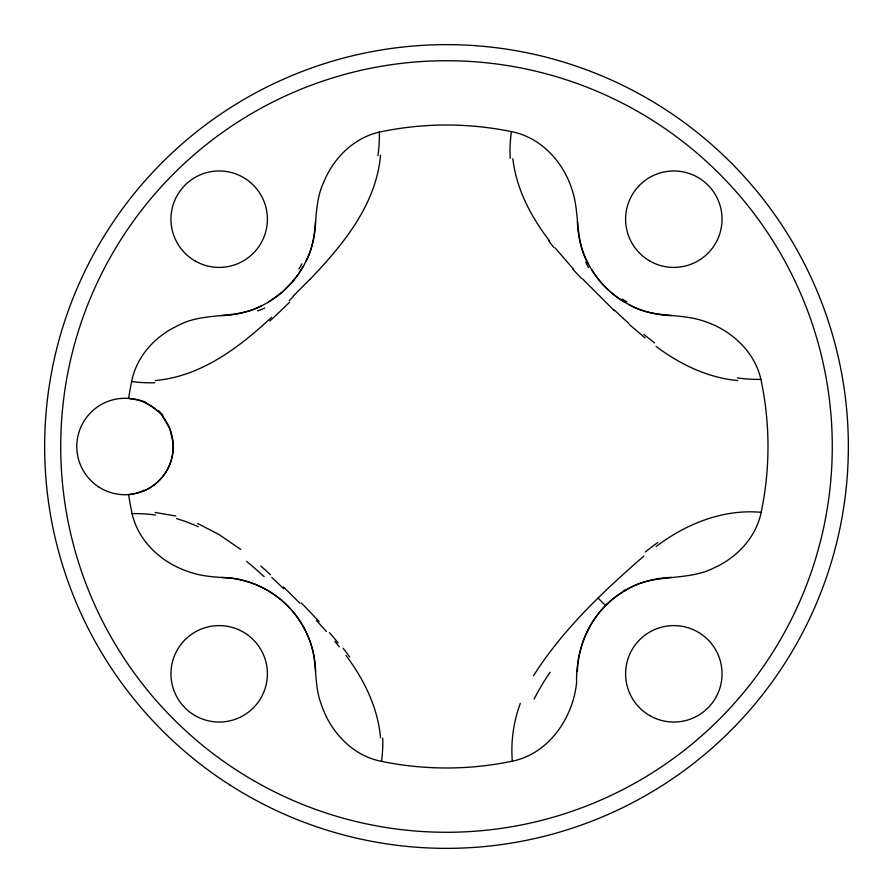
<?xml version="1.0" encoding="UTF-8"?>
<svg xmlns="http://www.w3.org/2000/svg" width="893" height="893" viewBox="0 0 893 893"><rect width="100%" height="100%" fill="white"/><g stroke="black" fill="none" stroke-linecap="round" stroke-linejoin="round"><path stroke-width="1.34" d="M306.221 260.723C319.661 236.288 311.813 206.942 323.791 182.038C333.602 157.793 354.543 137.131 380.675 131.829A321.48 321.48 0 0 1 512.325 131.829C540.946 137.622 562.981 161.666 571.743 188.791C580.394 213.315 574.378 241.255 588.52 264.183M622.521 592.148C591.479 610.756 575.684 647.235 576.61 682.598C572.938 718.084 548.749 753.737 512.325 761.171A321.48 321.48 0 0 1 380.675 761.171C352.054 755.378 330.019 731.334 321.257 704.209C314.626 687.152 316.769 668.522 312.874 650.986C308.654 633.505 299.389 617.297 286.508 604.762C271.907 590.474 252.663 581.064 232.426 578.284C217.769 577.112 202.778 576.923 188.791 571.743C161.666 562.981 137.622 540.946 131.829 512.325A321.48 321.48 0 0 1 128.637 494.588A192.575 95.317 82.4 0 0 144.007 490.257M380.541 155.181C376.165 204.72 342.99 244.849 309.971 279.386M628.806 304.468C651.745 318.634 679.685 312.606 704.209 321.257C731.334 330.019 755.378 352.054 761.171 380.675A321.48 321.48 0 0 1 761.171 512.325C756.125 537.206 737.093 557.511 714.322 567.736C686.137 582.336 651.555 572.391 624.754 590.798M172.014 457.305C168.699 472.04 158.016 484.866 144.119 490.782M520.295 703.394C513.542 721.79 510.696 741.636 512.325 761.171M303.631 265.757L297.659 275.234M533.478 675.778C562.657 629.665 602.942 591.691 643.853 556.082M293.786 280.29L282.579 291.855L269.251 301.6M271.505 317.372C239.011 347.656 200.981 376.489 155.181 380.541M656.121 546.538C685.947 523.856 723.252 508.82 761.171 512.325M261.18 305.998C234.971 319.995 203.124 311.356 177.026 326.057C154.991 336.449 136.752 356.43 131.829 380.675A321.48 321.48 0 0 0 128.637 398.412L135.825 399.506M155.181 512.459L175.876 516.042M737.819 380.541C707.836 377.895 679.964 364.244 656.087 346.439M197.666 523.499L219.12 534.594L240.764 549.452M145.939 403.056L152.904 407.163L158.139 411.45M624.196 301.867C611.046 294.009 599.85 282.936 591.802 269.909M645.059 337.889L629.42 324.583M260.778 565.939L270.601 574.791M614.373 310.697L582.314 278.638M283.494 586.969L300.026 603.344M598.131 598.131L605.621 605.621M316.423 620.456L326.458 631.552M573.674 269.385L555.089 247.919M334.886 641.375L339.329 646.845M162.649 416.339L169.927 428.941L173.13 443.185A23.218 10.147 -90 0 1 171.958 457.238M549.787 241.199C531.19 217.178 516.355 189.227 512.839 158.686M345.948 655.429C363.998 679.45 377.873 707.535 380.541 737.819M135.848 399.394A187.731 93.185 -80.9 0 1 146.072 402.419M158.362 410.579A105.899 51.247 -85.5 0 1 162.995 415.267M132.097 513.665A512.973 252.585 75.6 0 1 155.572 515.06M760.903 379.335A512.984 252.585 75.6 0 1 737.428 377.94M577.403 671.603A96.444 96.444 0 0 1 671.603 577.403M510.227 158.307A509.267 252.496 12.2 0 1 511.455 131.651M379.335 132.097A512.984 252.585 -14.4 0 1 377.94 155.572M671.603 315.597A96.444 96.444 0 0 1 577.403 221.397M154.846 382.717A512.984 254.338 -77.8 0 1 131.673 381.49M315.597 221.397A96.444 96.444 0 0 1 221.397 315.597M382.717 738.154A512.984 254.338 12.2 0 1 381.49 761.327M221.397 577.403A96.444 96.444 0 0 1 315.597 671.603M534.092 699.174A296.018 117.909 -31 0 1 550.055 672.273M645.248 551.997A162.738 45.744 -50.3 0 1 657.862 542.464M623.414 590.943A110.754 19.345 -47.5 0 1 625.613 589.659M553.883 247.484A162.872 43.668 40.3 0 1 548.581 240.697M581.455 278.437A112.641 16.241 44.5 0 1 572.592 268.927M623.18 318.288A112.328 15.237 45.3 0 1 614.172 309.838M628.918 323.512A110.966 16.889 45.6 0 1 623.269 318.377M654.602 342.867A169.346 44.851 49.5 0 1 643.842 334.35M588.509 267.554A141.864 26.366 41.2 0 1 585.752 262.096M626.853 301.845A152.223 27.08 47.8 0 1 622.12 298.988M289.611 302.18A103.086 14.076 -45.4 0 1 269.831 320.989M293.496 296.387A98.453 10.482 -45 0 1 289.276 300.561M305.495 283.628A102.293 10.872 -45 0 1 293.25 296.052M309.771 279.453A99.681 11.33 -45 0 1 305.819 283.572M264.708 307.996A156.956 30.395 -49.8 0 1 257.552 310.82M296.967 275.77A36.825 5.325 -44.8 0 1 293.127 280.726M301.879 263.848A195.243 36.367 -41.2 0 1 298.842 269.094M343.091 648.218A162.559 45.521 39.7 0 1 349.688 657.014M329.439 632.635A133.515 28.833 42.5 0 1 338.056 642.848M301.354 603.032A104.95 13.953 44.7 0 1 319.136 621.662M271.762 577.391A107.26 12.937 45.1 0 1 283.684 588.71M246.647 561.407A142.69 27.996 46.8 0 1 264.161 576.632M176.513 518.621A362.056 164.881 66.3 0 1 198.279 526.747M99.134 487.187A48.222 48.222 0 0 0 173.197 448.576A48.222 48.222 0 0 0 102.728 403.736A48.222 48.222 0 0 0 99.134 487.187M230.126 785.126A401.85 401.85 0 0 0 847.948 464.572A401.85 401.85 0 0 0 261.426 89.802A401.85 401.85 0 0 0 230.126 785.126M195.065 260.946A48.222 48.222 0 0 0 267.398 219.176A48.222 48.222 0 0 0 195.065 177.417A48.222 48.222 0 0 0 195.065 260.946M649.713 260.946A48.222 48.222 0 0 0 722.046 219.176A48.222 48.222 0 0 0 649.713 177.417A48.222 48.222 0 0 0 649.713 260.946M195.065 715.583A48.222 48.222 0 0 0 267.398 673.824A48.222 48.222 0 0 0 195.065 632.054A48.222 48.222 0 0 0 195.065 715.583M649.713 715.583A48.222 48.222 0 0 0 722.046 673.824A48.222 48.222 0 0 0 649.713 632.054A48.222 48.222 0 0 0 649.713 715.583M253.612 780.594A385.776 385.776 0 0 0 832.276 446.5A385.776 385.776 0 0 0 253.612 112.406A385.776 385.776 0 0 0 253.612 780.594"/></g></svg>
